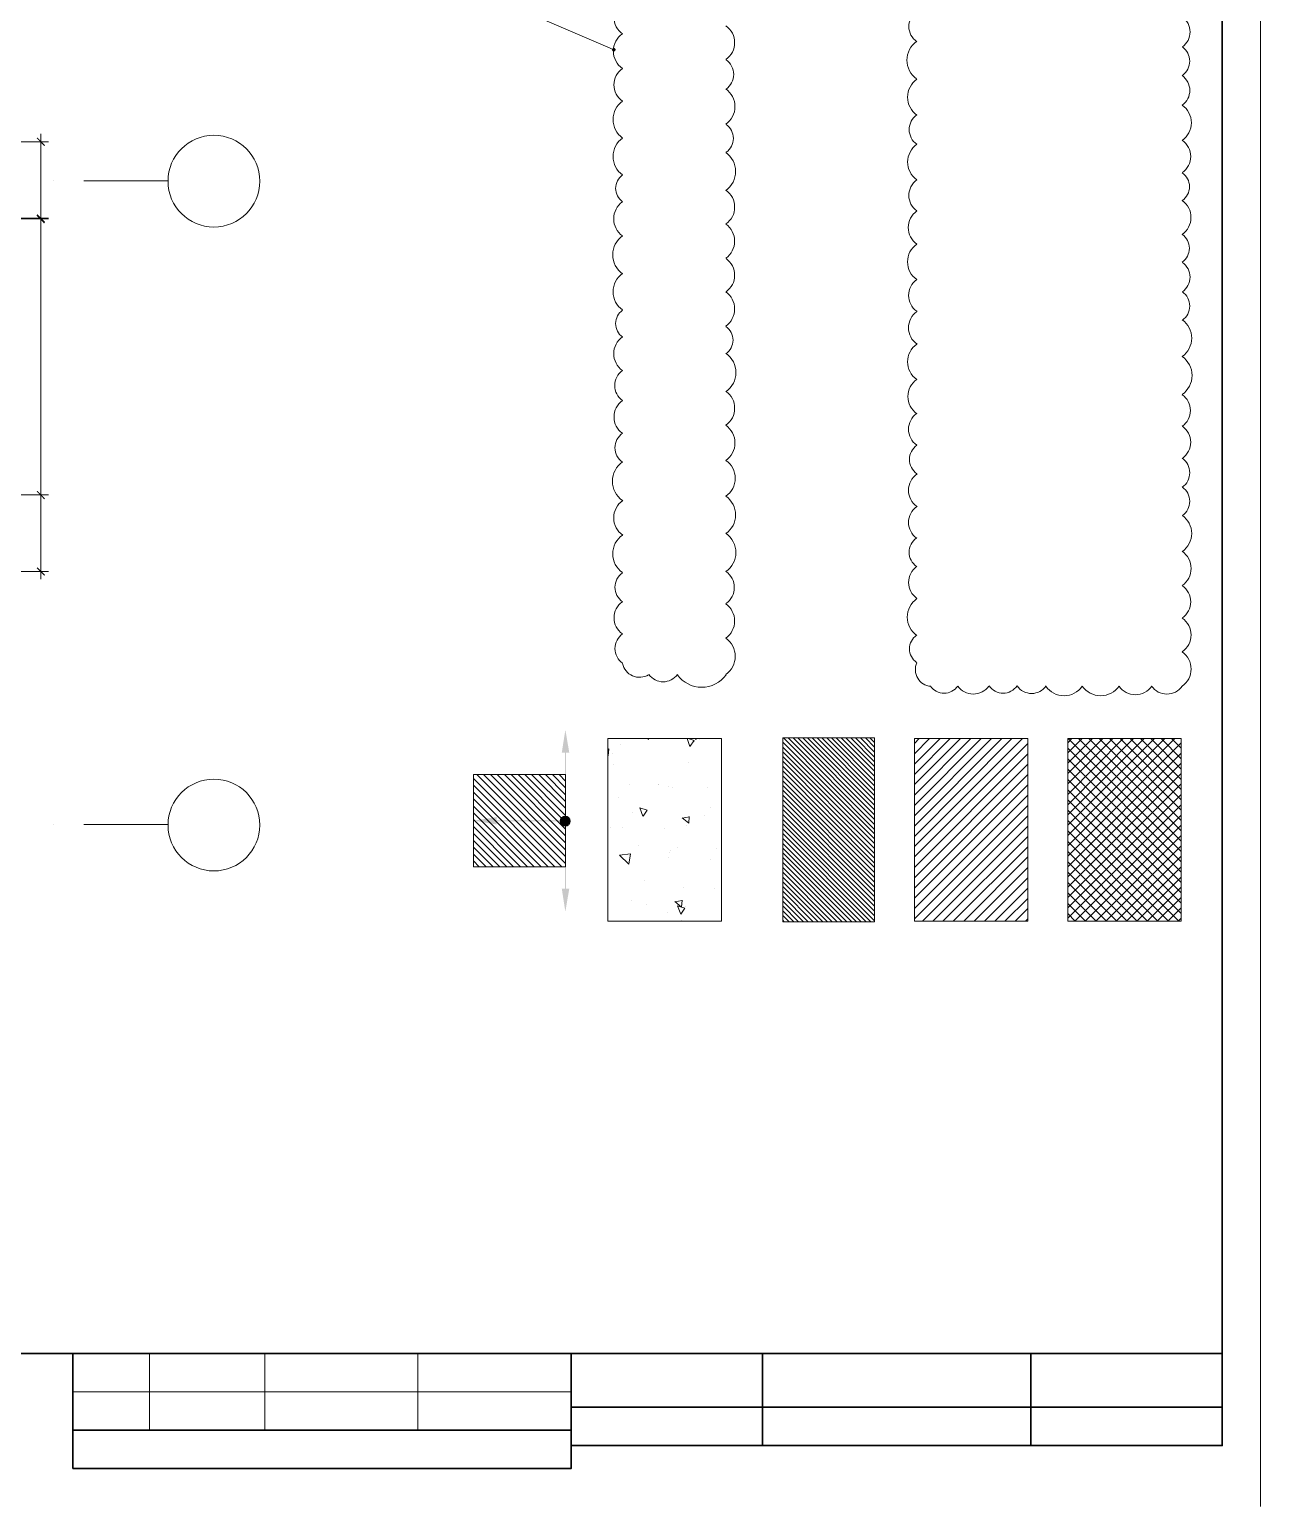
# Model space of a CAD drawing. Header units: millimetres. Extents: x -356862 to 418287, y 0 to 839748.
# Drawn here: x 40.48 to 46.81, y 0 to 7.59 of the extents above; entities that cross this region are included whole.
import ezdxf

# ---------------------------------------------------------------- set-up
doc = ezdxf.new("R2010")
doc.units = ezdxf.units.MM
doc.layers.add('PDF _Геометрия', color=7, linetype='Continuous', true_color=0xbababa)
doc.layers.add('PDF _Сплошная заливка', color=7, linetype='Continuous', true_color=0xf50000)

msp = doc.modelspace()

# ---------------------------------------------------------------- linework, layer by layer
at = {"layer": 'PDF _Геометрия', "color": 7, "lineweight": 20}
msp.add_lwpolyline([(13.6986, 0), (13.6986, 46.8056), (46.8056, 46.8056), (46.8056, 0)], dxfattribs=at)
at = {"layer": 'PDF _Геометрия', "color": 7, "lineweight": 30}
msp.add_lwpolyline([(13.8952, 46.6089), (46.6089, 46.6089), (46.6089, 0.7858), (13.8952, 0.7858)], close=True, dxfattribs=at)
at = {"layer": 'PDF _Геометрия', "color": 1, "lineweight": 20}
msp.add_lwpolyline([(43.474, 7.4888), (43.464, 7.4938), (42.5624, 7.8821), (42.5624, 8.0788), (42.5624, 8.3571)], dxfattribs=at)
for points in [[(46.4042, 7.3534, 0.52054), (46.4042, 7.4994, 0.52054), (46.4037, 7.6535)], [(43.5271, 7.5675, 0.52054), (43.5271, 7.3886, 0.52054), (43.5276, 7.2208)], [(46.4033, 7.0189, 0.52054), (46.4033, 7.2005, 0.52054), (46.4028, 7.3522)], [(43.5283, 7.2213, 0.52054), (43.5283, 7.0315, 0.52054), (43.5283, 6.8415, 0.52054), (43.5281, 6.7041, 0.52054), (43.5281, 6.5283)], [(45.04, 7.1505, 0.52054), (45.04, 6.999, 0.52054), (45.0395, 6.8173)], [(46.4032, 6.3931, 0.52054), (46.4032, 6.5364, 0.52054), (46.4038, 6.7097, 0.52054), (46.4032, 6.8531)], [(45.0405, 6.8163, 0.52054), (45.0405, 6.6565, 0.52054), (45.04, 6.4861)], [(45.0395, 6.4855, 0.52054), (45.0395, 6.3039, 0.52054), (45.0395, 6.1418)], [(46.4042, 6.095, 0.52054), (46.4042, 6.2411, 0.52054), (46.4044, 6.3922)], [(43.5274, 6.0097, 0.52054), (43.5274, 5.8364, 0.52054), (43.5274, 5.6826)], [(43.5276, 5.682, 0.52054), (43.5276, 5.5141, 0.52054), (43.5276, 5.3653)], [(44.0588, 4.9985, 0.52054), (44.0588, 5.191, 0.52054), (44.0593, 5.3752)], [(46.4043, 4.9076, 0.52054), (46.4043, 5.0919, 0.52054), (46.4042, 5.2378)], [(44.0592, 4.6388, 0.52054), (44.0592, 4.804, 0.52054), (44.0597, 4.999)], [(44.0585, 4.2745, 0.52054), (44.058, 4.4617, 0.52054), (44.058, 4.6378)], [(46.2462, 4.2148, 0.52054), (46.4032, 4.2148, 0.52054), (46.403, 4.3911)], [(45.1094, 4.2155, 0.52054), (45.25, 4.2155, 0.52054), (45.4096, 4.2155)]]:
    msp.add_lwpolyline(points, format="xyb", dxfattribs=at)
at = {"layer": 'PDF _Геометрия', "color": 7, "lineweight": 18}
for points in [[(40.1692, 7.0122), (40.5775, 7.0122)], [(40.5391, 6.5789), (40.5391, 7.0522)], [(40.0392, 6.6155), (40.5775, 6.6155)], [(40.1692, 6.6189), (40.5775, 6.6189)], [(40.5391, 5.1573), (40.5391, 6.6539)], [(40.5391, 5.2372), (40.5391, 4.7639)], [(39.9342, 5.1972), (40.5775, 5.1972), (39.9692, 5.1972)], [(39.9642, 4.8039), (40.5775, 4.8039)]]:
    msp.add_lwpolyline(points, dxfattribs=at)
at = {"layer": 'PDF _Геометрия', "color": 7, "lineweight": 9}
for points in [[(40.6025, 6.8122), (40.6025, 6.8122)], [(41.1941, 6.8122), (40.7591, 6.8122)], [(40.6025, 3.504), (40.6025, 3.504)], [(41.1941, 3.504), (40.7591, 3.504)], [(40.7041, 0.7858), (43.264, 0.7858)], [(41.0975, 0.3924), (41.0975, 0.7858)], [(41.6891, 0.3924), (41.6891, 0.7858)], [(42.4757, 0.3924), (42.4757, 0.7858)], [(40.7041, 0.5891), (43.264, 0.5891)]]:
    msp.add_lwpolyline(points, dxfattribs=at)
at = {"layer": 'PDF _Геометрия', "color": 142, "lineweight": 9, "true_color": 0x008ab8}
msp.add_lwpolyline([(44.8223, 3.004), (44.8223, 3.949), (44.3507, 3.949), (44.3507, 3.004)], close=True, dxfattribs=at)
at = {"layer": 'PDF _Геометрия', "color": 254, "lineweight": 9, "true_color": 0xdcdcdc}
for points in [[(44.8223, 3.479), (44.354, 3.949)], [(44.8223, 3.504), (44.379, 3.949)], [(44.8223, 3.529), (44.404, 3.949)], [(44.8223, 3.554), (44.429, 3.949)], [(44.8223, 3.579), (44.454, 3.949)], [(44.8223, 3.604), (44.4773, 3.949)], [(44.8223, 3.629), (44.5023, 3.949)], [(44.8223, 3.6523), (44.5273, 3.949)], [(44.8223, 3.6773), (44.5523, 3.949)], [(44.8223, 3.7023), (44.5773, 3.949)], [(44.8223, 3.7273), (44.6023, 3.949)], [(44.8223, 3.7523), (44.6256, 3.949)], [(44.8223, 3.7773), (44.6506, 3.949)], [(44.8223, 3.8023), (44.6756, 3.949)], [(44.8223, 3.8256), (44.7006, 3.949)], [(44.8223, 3.8506), (44.7256, 3.949)], [(44.8223, 3.8756), (44.7506, 3.949)], [(44.8223, 3.9006), (44.7756, 3.949)], [(44.8223, 3.9256), (44.799, 3.949)], [(44.8223, 3.4557), (44.3507, 3.9273)], [(44.8223, 3.4307), (44.3507, 3.9023)], [(44.8223, 3.4057), (44.3507, 3.8773)], [(44.8223, 3.3807), (44.3507, 3.854)], [(44.8223, 3.3557), (44.3507, 3.829)], [(44.8223, 3.3307), (44.3507, 3.804)], [(44.8223, 3.3057), (44.3507, 3.779)], [(44.8223, 3.2823), (44.3507, 3.754)], [(44.8223, 3.2573), (44.3507, 3.729)], [(44.8223, 3.2323), (44.3507, 3.704)], [(44.8223, 3.2073), (44.3507, 3.6806)], [(44.8223, 3.1823), (44.3507, 3.6556)], [(44.8223, 3.1573), (44.3507, 3.6306)], [(44.8223, 3.134), (44.3507, 3.6056)], [(44.8223, 3.109), (44.3507, 3.5806)], [(44.8223, 3.084), (44.3507, 3.5556)], [(44.8223, 3.059), (44.3507, 3.5306)], [(44.8223, 3.034), (44.3507, 3.5073)], [(44.8223, 3.009), (44.3507, 3.4823)], [(44.804, 3.004), (44.3507, 3.4573)], [(44.779, 3.004), (44.3507, 3.4323)], [(44.754, 3.004), (44.3507, 3.4073)], [(44.7306, 3.004), (44.3507, 3.3823)], [(44.7056, 3.004), (44.3507, 3.359)], [(44.6806, 3.004), (44.3507, 3.334)], [(44.6556, 3.004), (44.3507, 3.309)], [(44.6306, 3.004), (44.3507, 3.284)], [(44.6056, 3.004), (44.3507, 3.259)], [(44.5806, 3.004), (44.3507, 3.234)], [(44.5573, 3.004), (44.3507, 3.209)], [(44.5323, 3.004), (44.3507, 3.1857)], [(44.5073, 3.004), (44.3507, 3.1607)], [(44.4823, 3.004), (44.3507, 3.1357)], [(44.4573, 3.004), (44.3507, 3.1107)], [(44.4323, 3.004), (44.3507, 3.0857)], [(44.4073, 3.004), (44.3507, 3.0607)], [(44.384, 3.004), (44.3507, 3.0357)], [(44.359, 3.004), (44.3507, 3.0123)]]:
    msp.add_lwpolyline(points, dxfattribs=at)
at = {"layer": 'PDF _Геометрия', "lineweight": 18}
for points in [[(43.4524, 3.0073), (43.4524, 3.9456), (44.0357, 3.9456), (44.0357, 3.0073)], [(43.5607, 3.3007), (43.5124, 3.3473), (43.569, 3.354)], [(43.8107, 3.0857), (43.8473, 3.074), (43.8273, 3.044)]]:
    msp.add_lwpolyline(points, close=True, dxfattribs=at)
for points in [[(43.4524, 3.8906), (43.4574, 3.8923), (43.454, 3.8573), (43.4524, 3.859)], [(43.519, 3.9156), (43.519, 3.9156)], [(43.6607, 3.9456), (43.6607, 3.9406), (43.6574, 3.9456)], [(43.8657, 3.9456), (43.8957, 3.9356), (43.874, 3.9056), (43.859, 3.9456)], [(43.899, 3.9323), (43.899, 3.9323)], [(43.9057, 3.9456), (43.9057, 3.9406), (43.9007, 3.9456)], [(43.9207, 3.939), (43.9207, 3.939)], [(43.4757, 3.869), (43.4757, 3.869)], [(43.479, 3.8106), (43.479, 3.8106)], [(43.8673, 3.8206), (43.8673, 3.8206)], [(43.5657, 3.7073), (43.5657, 3.7073)], [(43.7107, 3.7106), (43.7107, 3.7106)], [(43.7123, 3.7106), (43.7123, 3.7106)], [(43.7657, 3.699), (43.7657, 3.699)], [(43.7857, 3.694), (43.7857, 3.694)], [(43.9657, 3.6923), (43.9657, 3.6923)], [(43.5057, 3.6406), (43.5057, 3.6406)], [(43.6324, 3.5473), (43.6174, 3.589), (43.654, 3.5773), (43.634, 3.5473)], [(43.9807, 3.589), (43.9807, 3.589)], [(43.579, 3.5656), (43.579, 3.5656)], [(43.8707, 3.5456), (43.869, 3.5107), (43.834, 3.539)], [(43.8723, 3.544), (43.834, 3.5373)], [(43.854, 3.499), (43.854, 3.499)], [(43.949, 3.5523), (43.949, 3.5523)], [(43.4657, 3.4907), (43.4657, 3.4907)], [(43.5257, 3.4907), (43.5257, 3.4907)], [(43.7423, 3.484), (43.7423, 3.484)], [(43.6107, 3.3957), (43.6107, 3.3957)], [(43.7707, 3.3607), (43.7707, 3.3607)], [(43.7723, 3.3723), (43.7723, 3.3723)], [(43.8107, 3.3873), (43.8107, 3.3873)], [(44.0107, 3.3807), (44.0107, 3.3807)], [(43.7623, 3.334), (43.7623, 3.334)], [(43.979, 3.3257), (43.979, 3.3257)], [(43.639, 3.2157), (43.639, 3.2157)], [(43.4524, 3.169), (43.4524, 3.169)], [(43.5757, 3.1123), (43.5757, 3.1123)], [(43.834, 3.1157), (43.8307, 3.079), (43.7957, 3.109)], [(43.834, 3.114), (43.7957, 3.1073)], [(43.8407, 3.179), (43.8407, 3.179)], [(43.999, 3.1757), (43.999, 3.1757)], [(43.649, 3.0923), (43.649, 3.0923)], [(43.759, 3.0523), (43.759, 3.0523)], [(43.849, 3.084), (43.849, 3.084)], [(43.8307, 3.0107), (43.8307, 3.0107)]]:
    msp.add_lwpolyline(points, dxfattribs=at)
at = {"layer": 'PDF _Геометрия', "color": 161, "lineweight": 9, "true_color": 0x7f9fff}
for points in [[(45.5823, 3.9456), (45.0273, 3.3907)], [(45.5289, 3.9456), (45.0273, 3.4423)], [(45.4773, 3.9456), (45.0273, 3.4957)], [(45.4239, 3.9456), (45.0273, 3.549)], [(45.3706, 3.9456), (45.0273, 3.6023)], [(45.3173, 3.9456), (45.0273, 3.6556)], [(45.264, 3.9456), (45.0273, 3.709)], [(45.2106, 3.9456), (45.0273, 3.7606)], [(45.159, 3.9456), (45.0273, 3.814)], [(45.1056, 3.9456), (45.0273, 3.8673)], [(45.0523, 3.9456), (45.0273, 3.9206)], [(45.6106, 3.9206), (45.0273, 3.3373)], [(46.3656, 3.9456), (45.8156, 3.394)], [(46.3139, 3.9456), (45.8156, 3.4473)], [(46.2606, 3.9456), (45.8156, 3.5007)], [(46.2072, 3.9456), (45.8156, 3.554)], [(46.1539, 3.9456), (45.8156, 3.6056)], [(46.1006, 3.9456), (45.8156, 3.659)], [(46.0473, 3.9456), (45.8156, 3.7123)], [(45.9956, 3.9456), (45.8156, 3.7656)], [(45.9423, 3.9456), (45.8156, 3.819)], [(45.8889, 3.9456), (45.8156, 3.8723)], [(45.8356, 3.9456), (45.8156, 3.924)], [(46.3989, 3.924), (45.8156, 3.3407)], [(45.8156, 3.8956), (46.3989, 3.3123)], [(46.3989, 3.8706), (45.8156, 3.2873)], [(45.8173, 3.9456), (46.3989, 3.3657)], [(45.8706, 3.9456), (46.3989, 3.419)], [(45.9239, 3.9456), (46.3989, 3.4707)], [(45.9773, 3.9456), (46.3989, 3.524)], [(46.0306, 3.9456), (46.3989, 3.5773)], [(46.0839, 3.9456), (46.3989, 3.6306)], [(46.1356, 3.9456), (46.3989, 3.684)], [(46.1889, 3.9456), (46.3989, 3.7356)], [(46.2422, 3.9456), (46.3989, 3.789)], [(46.2956, 3.9456), (46.3989, 3.8423)], [(46.3489, 3.9456), (46.3989, 3.8956)], [(45.6106, 3.8673), (45.0273, 3.284)], [(45.6106, 3.814), (45.0273, 3.2307)], [(45.8156, 3.8423), (46.3989, 3.259)], [(46.3989, 3.819), (45.8156, 3.2357)], [(45.6106, 3.7606), (45.0273, 3.1773)], [(45.8156, 3.789), (46.3989, 3.2057)], [(46.3989, 3.7656), (45.8156, 3.1823)], [(45.8156, 3.7356), (46.3989, 3.1523)], [(45.6106, 3.7073), (45.0273, 3.1257)], [(45.6106, 3.6556), (45.0273, 3.0723)], [(46.3989, 3.7123), (45.8156, 3.129)], [(45.8156, 3.6823), (46.3989, 3.1007)], [(46.3989, 3.659), (45.8156, 3.0757)], [(45.6106, 3.6023), (45.0273, 3.019)], [(45.8156, 3.6306), (46.3989, 3.0473)], [(46.3989, 3.6056), (45.8156, 3.0223)], [(45.8156, 3.5773), (46.3856, 3.0073)], [(45.6106, 3.549), (45.069, 3.0073)], [(45.6106, 3.4957), (45.1223, 3.0073)], [(45.8156, 3.524), (46.3322, 3.0073)], [(46.3989, 3.5523), (45.8523, 3.0073)], [(46.3989, 3.5007), (45.9056, 3.0073)], [(45.6106, 3.4423), (45.174, 3.0073)], [(45.8156, 3.4707), (46.2789, 3.0073)], [(45.8156, 3.4173), (46.2256, 3.0073)], [(46.3989, 3.4473), (45.9589, 3.0073)], [(45.6106, 3.389), (45.2273, 3.0073)], [(45.8156, 3.3657), (46.1722, 3.0073)], [(46.3989, 3.394), (46.0106, 3.0073)], [(46.3989, 3.3407), (46.0639, 3.0073)], [(45.6106, 3.3373), (45.2806, 3.0073)], [(45.6106, 3.284), (45.3339, 3.0073)], [(45.8156, 3.3123), (46.1206, 3.0073)], [(46.3989, 3.2873), (46.1173, 3.0073)], [(45.6106, 3.2307), (45.3873, 3.0073)], [(45.8156, 3.259), (46.0673, 3.0073)], [(45.8156, 3.2057), (46.0139, 3.0073)], [(46.3989, 3.234), (46.1706, 3.0073)], [(45.6106, 3.1773), (45.4406, 3.0073)], [(45.6106, 3.124), (45.4923, 3.0073)], [(45.8156, 3.1523), (45.9606, 3.0073)], [(46.3989, 3.1823), (46.2239, 3.0073)], [(46.3989, 3.129), (46.2756, 3.0073)], [(45.6106, 3.0723), (45.5456, 3.0073)], [(45.8156, 3.099), (45.9073, 3.0073)], [(45.8156, 3.0473), (45.8539, 3.0073)], [(46.3989, 3.0757), (46.3289, 3.0073)], [(45.6106, 3.019), (45.5989, 3.0073)], [(46.3989, 3.0223), (46.3822, 3.0073)]]:
    msp.add_lwpolyline(points, dxfattribs=at)
for points in [[(45.0273, 3.0073), (45.0273, 3.9456), (45.6106, 3.9456), (45.6106, 3.0073)], [(45.8156, 3.0073), (45.8156, 3.9456), (46.3989, 3.9456), (46.3989, 3.0073)]]:
    msp.add_lwpolyline(points, close=True, dxfattribs=at)
at = {"layer": 'PDF _Геометрия', "color": 1, "lineweight": 9, "true_color": 0xf50000}
msp.add_lwpolyline([(43.234, 3.2873), (43.234, 3.7606), (42.7624, 3.7606), (42.7624, 3.2873)], close=True, dxfattribs=at)
for points in [[(43.2157, 3.2873), (42.7624, 3.7406)], [(43.234, 3.304), (42.7791, 3.7606)], [(43.234, 3.339), (42.8141, 3.7606)], [(43.234, 3.374), (42.849, 3.7606)], [(43.234, 3.4107), (42.884, 3.7606)], [(43.234, 3.4457), (42.9207, 3.7606)], [(43.234, 3.4807), (42.9557, 3.7606)], [(43.234, 3.5157), (42.9907, 3.7606)], [(43.234, 3.5506), (43.0257, 3.7606)], [(43.234, 3.5873), (43.0607, 3.7606)], [(43.234, 3.6223), (43.0974, 3.7606)], [(43.234, 3.6573), (43.1324, 3.7606)], [(43.234, 3.6923), (43.1674, 3.7606)], [(43.234, 3.7273), (43.2024, 3.7606)], [(43.1807, 3.2873), (42.7624, 3.7056)], [(43.1457, 3.2873), (42.7624, 3.6706)], [(43.109, 3.2873), (42.7624, 3.6356)], [(43.074, 3.2873), (42.7624, 3.599)], [(43.039, 3.2873), (42.7624, 3.564)], [(43.004, 3.2873), (42.7624, 3.529)], [(42.9674, 3.2873), (42.7624, 3.494)], [(42.9324, 3.2873), (42.7624, 3.4573)], [(42.8974, 3.2873), (42.7624, 3.4223)], [(42.8624, 3.2873), (42.7624, 3.3873)], [(42.8274, 3.2873), (42.7624, 3.3523)], [(42.7907, 3.2873), (42.7624, 3.3173)]]:
    msp.add_lwpolyline(points, dxfattribs=at)
at = {"layer": 'PDF _Геометрия', "color": 7, "lineweight": 30}
for points in [[(40.7041, 0.7858), (40.7041, 0.1958), (43.264, 0.1958)], [(40.7041, 0.1958), (43.264, 0.1958), (43.264, 0.7858), (43.264, 0.3124), (46.6089, 0.3124), (46.6089, 0.7858)], [(44.2473, 0.3124), (44.2473, 0.7858)], [(45.6256, 0.3124), (45.6256, 0.7858)], [(43.264, 0.5108), (46.6089, 0.5108)], [(40.7041, 0.3924), (43.264, 0.3924)]]:
    msp.add_lwpolyline(points, dxfattribs=at)
at = {"layer": 'PDF _Геометрия', "color": 7, "lineweight": 20}
for centre in [(41.4281, 6.8097), (41.4281, 3.5014)]:
    msp.add_circle(centre, 0.2358, dxfattribs=at)
at = {"layer": 'PDF _Геометрия', "color": 1, "lineweight": 30, "true_color": 0xfa0000}
msp.add_circle((43.2331, 3.5214), 0.0242, dxfattribs=at)
msp.add_circle((43.2331, 3.5214), 0.0242, dxfattribs=at)
at = {"layer": 'PDF _Геометрия', "color": 1, "lineweight": 20}
for centre, radius, start, end in [((43.5881, 7.6514), 0.1042, 125.00245, 234.99755), ((45.0947, 7.6047), 0.0958, 125.00245, 234.99755), ((43.9981, 7.5214), 0.1058, 305.00244, 54.99756), ((45.1064, 7.4314), 0.1175, 125.00245, 234.99755), ((44.0064, 7.3581), 0.0925, 305.00243, 54.99757), ((45.1047, 7.2414), 0.1125, 125.00245, 234.99755), ((43.9947, 7.1931), 0.1108, 305.00243, 54.99757), ((44.0097, 7.0297), 0.0875, 305.00245, 54.99755), ((46.3464, 6.9364), 0.1008, 305.00245, 54.99755), ((43.9897, 6.8597), 0.1192, 305.00244, 54.99756), ((43.9981, 6.6764), 0.1058, 305.00244, 54.99756), ((43.5964, 6.4314), 0.1192, 125.00244, 234.99756), ((43.9964, 6.5014), 0.1075, 305.00244, 54.99756), ((43.9997, 6.3264), 0.1042, 305.00245, 54.99755), ((43.5931, 6.2414), 0.1142, 125.00245, 234.99755), ((43.9964, 6.1531), 0.1075, 305.00244, 54.99756), ((43.5764, 6.0781), 0.0842, 125.00243, 234.99757), ((45.0997, 6.0564), 0.1025, 125.00245, 234.99755), ((46.3381, 6.0031), 0.1142, 305.00245, 54.99755), ((44.0097, 5.9931), 0.0858, 305.00243, 54.99757), ((43.9914, 5.8264), 0.1192, 305.00244, 54.99756), ((45.1031, 5.8814), 0.1108, 125.00243, 234.99757), ((46.3347, 5.8114), 0.1192, 305.00244, 54.99756), ((45.1014, 5.7031), 0.1075, 125.00244, 234.99756), ((43.9981, 5.6431), 0.1058, 305.00244, 54.99756), ((46.3464, 5.6314), 0.0992, 305.00245, 54.99755), ((45.0964, 5.5347), 0.0992, 125.00245, 234.99755), ((43.9947, 5.4647), 0.1108, 305.00243, 54.99757), ((46.3464, 5.4681), 0.1008, 305.00245, 54.99755), ((45.0914, 5.3797), 0.0892, 125.00245, 234.99755), ((43.5964, 5.2681), 0.1208, 125.00244, 234.99756), ((46.3514, 5.3114), 0.0908, 305.00245, 54.99755), ((45.0997, 5.2214), 0.1025, 125.00245, 234.99755), ((43.5914, 5.0797), 0.1092, 125.00244, 234.99756), ((45.0964, 5.0564), 0.0992, 125.00245, 234.99755), ((43.5947, 4.8947), 0.1175, 125.00245, 234.99755), ((45.0897, 4.9031), 0.0892, 125.00245, 234.99755), ((46.3414, 4.8197), 0.1075, 305.00244, 54.99756), ((43.5797, 4.7231), 0.0908, 125.00245, 234.99755), ((45.0981, 4.7481), 0.1008, 125.00245, 234.99755), ((46.3464, 4.6481), 0.1008, 305.00245, 54.99755), ((43.5847, 4.5664), 0.1008, 125.00245, 234.99755), ((45.1064, 4.5697), 0.1158, 125.00245, 234.99755), ((46.3431, 4.4781), 0.1058, 305.00244, 54.99756), ((43.5814, 4.4081), 0.0925, 125.00243, 234.99757), ((45.0881, 4.4064), 0.0858, 125.00243, 234.99757), ((43.6147, 4.3497), 0.0892, 191.77184, 301.77247), ((45.1181, 4.2997), 0.0858, 155.5664, 265.56703), ((43.7364, 4.3264), 0.0892, 215.00245, 324.99755), ((43.9347, 4.3614), 0.1525, 215.00244, 324.99756), ((45.4831, 4.2664), 0.0875, 215.00245, 324.99755), ((45.6297, 4.2681), 0.0908, 215.00245, 324.99755), ((45.7964, 4.2797), 0.1142, 215.00245, 324.99755), ((45.9847, 4.2814), 0.1158, 215.00245, 324.99755), ((46.1631, 4.2731), 0.1025, 215.00245, 324.99755)]:
    msp.add_arc(centre, radius, start, end, dxfattribs=at)
at = {"layer": 'PDF _Сплошная заливка', "color": 1, "transparency": 33554559}
for points in [[(43.479, 7.4938), (43.474, 7.4888), (43.4824, 7.4855)], [(43.474, 7.4888), (43.4824, 7.4855), (43.474, 7.4822)], [(43.4824, 7.4855), (43.474, 7.4822), (43.479, 7.4755)], [(43.4824, 7.4855), (43.4874, 7.4938), (43.479, 7.4938)], [(43.479, 7.4755), (43.4857, 7.4755), (43.4824, 7.4855)], [(43.4924, 7.4888), (43.4824, 7.4855), (43.4874, 7.4938)], [(43.4924, 7.4822), (43.4924, 7.4888), (43.4824, 7.4855)], [(43.4857, 7.4755), (43.4824, 7.4855), (43.4924, 7.4822)]]:
    msp.add_solid(points, dxfattribs=at)
at = {"layer": 'PDF _Сплошная заливка', "color": 7, "transparency": 33554559}
for points in [[(40.5608, 6.9938), (40.5175, 7.0305), (40.5208, 7.0338)], [(40.5558, 6.9905), (40.5608, 6.9938), (40.5175, 7.0305)], [(40.5208, 6.6405), (40.5175, 6.6355), (40.5608, 6.6005)], [(40.5608, 6.5972), (40.5175, 6.6322), (40.5208, 6.6372)], [(40.5175, 6.6355), (40.5608, 6.6005), (40.5558, 6.5972)], [(40.5558, 6.5922), (40.5608, 6.5972), (40.5175, 6.6322)], [(40.5208, 5.2189), (40.5175, 5.2156), (40.5608, 5.1789)], [(40.5608, 5.1789), (40.5175, 5.2156), (40.5208, 5.2189)], [(40.5175, 5.2156), (40.5608, 5.1789), (40.5558, 5.1756)], [(40.5558, 5.1756), (40.5608, 5.1789), (40.5175, 5.2156)], [(40.5208, 4.8256), (40.5175, 4.8206), (40.5608, 4.7856)], [(40.5175, 4.8206), (40.5608, 4.7856), (40.5558, 4.7823)]]:
    msp.add_solid(points, dxfattribs=at)
at = {"layer": 'PDF _Сплошная заливка', "color": 1, "true_color": 0xfa0000, "transparency": 33554559}
for points in [[(43.254, 3.874), (43.234, 3.9906), (43.2157, 3.874)], [(43.2324, 3.874), (43.2374, 3.874), (43.2324, 3.524)], [(43.2374, 3.874), (43.2324, 3.524), (43.2374, 3.524)], [(42.8807, 3.504), (42.7641, 3.524), (42.8807, 3.5423)], [(42.8807, 3.5423), (42.7641, 3.524), (42.8807, 3.504)], [(42.8807, 3.5257), (42.8807, 3.5207), (43.234, 3.5257)], [(42.8807, 3.5207), (43.234, 3.5257), (43.234, 3.5207)], [(42.8807, 3.5207), (42.8807, 3.5257), (43.234, 3.5207)], [(42.8807, 3.5257), (43.234, 3.5207), (43.234, 3.5257)], [(43.2124, 3.5173), (43.2124, 3.529), (43.2107, 3.5207)], [(43.2124, 3.529), (43.2107, 3.5207), (43.2107, 3.5257)], [(43.2124, 3.529), (43.2124, 3.5173), (43.2107, 3.5257)], [(43.2124, 3.5173), (43.2107, 3.5257), (43.2107, 3.5207)], [(43.214, 3.5123), (43.214, 3.534), (43.2124, 3.5173)], [(43.214, 3.534), (43.2124, 3.5173), (43.2124, 3.529)], [(43.214, 3.534), (43.214, 3.5123), (43.2124, 3.529)], [(43.214, 3.5123), (43.2124, 3.529), (43.2124, 3.5173)], [(43.2157, 3.509), (43.2157, 3.5373), (43.214, 3.5123)], [(43.2157, 3.5373), (43.214, 3.5123), (43.214, 3.534)], [(43.2157, 3.5373), (43.2157, 3.509), (43.214, 3.534)], [(43.2157, 3.509), (43.214, 3.534), (43.214, 3.5123)], [(43.219, 3.5057), (43.219, 3.5406), (43.2157, 3.509)], [(43.219, 3.5406), (43.2157, 3.509), (43.2157, 3.5373)], [(43.219, 3.5406), (43.219, 3.5057), (43.2157, 3.5373)], [(43.219, 3.5057), (43.2157, 3.5373), (43.2157, 3.509)], [(43.2224, 3.504), (43.2224, 3.544), (43.219, 3.5057)], [(43.2224, 3.544), (43.219, 3.5057), (43.219, 3.5406)], [(43.2224, 3.544), (43.2224, 3.504), (43.219, 3.5406)], [(43.2224, 3.504), (43.219, 3.5406), (43.219, 3.5057)], [(43.2257, 3.5023), (43.2257, 3.5456), (43.2224, 3.504)], [(43.2257, 3.5456), (43.2224, 3.504), (43.2224, 3.544)], [(43.2257, 3.5456), (43.2257, 3.5023), (43.2224, 3.544)], [(43.2257, 3.5023), (43.2224, 3.544), (43.2224, 3.504)], [(43.2307, 3.5007), (43.2307, 3.5456), (43.2257, 3.5023)], [(43.2307, 3.5456), (43.2257, 3.5023), (43.2257, 3.5456)], [(43.2307, 3.5456), (43.2307, 3.5007), (43.2257, 3.5456)], [(43.2307, 3.5007), (43.2257, 3.5456), (43.2257, 3.5023)], [(43.234, 3.5007), (43.234, 3.5473), (43.2307, 3.5007)], [(43.234, 3.5473), (43.2307, 3.5007), (43.2307, 3.5456)], [(43.234, 3.5473), (43.234, 3.5007), (43.2307, 3.5456)], [(43.234, 3.5007), (43.2307, 3.5456), (43.2307, 3.5007)], [(43.2324, 3.174), (43.2374, 3.174), (43.2324, 3.524)], [(43.2374, 3.174), (43.2324, 3.524), (43.2374, 3.524)], [(43.239, 3.5456), (43.234, 3.5007), (43.234, 3.5473)], [(43.239, 3.5456), (43.239, 3.5007), (43.234, 3.5473)], [(43.239, 3.5007), (43.234, 3.5473), (43.234, 3.5007)], [(43.239, 3.5007), (43.239, 3.5456), (43.234, 3.5007)], [(43.244, 3.5023), (43.244, 3.5456), (43.239, 3.5007)], [(43.244, 3.5456), (43.239, 3.5007), (43.239, 3.5456)], [(43.244, 3.5456), (43.244, 3.5023), (43.239, 3.5456)], [(43.244, 3.5023), (43.239, 3.5456), (43.239, 3.5007)], [(43.2474, 3.544), (43.244, 3.5023), (43.244, 3.5456)], [(43.2474, 3.544), (43.2474, 3.504), (43.244, 3.5456)], [(43.2474, 3.504), (43.244, 3.5456), (43.244, 3.5023)], [(43.2474, 3.504), (43.2474, 3.544), (43.244, 3.5023)], [(43.2507, 3.5406), (43.2474, 3.504), (43.2474, 3.544)], [(43.2507, 3.5406), (43.2507, 3.5057), (43.2474, 3.544)], [(43.2507, 3.5057), (43.2474, 3.544), (43.2474, 3.504)], [(43.2507, 3.5057), (43.2507, 3.5406), (43.2474, 3.504)], [(43.254, 3.5373), (43.2507, 3.5057), (43.2507, 3.5406)], [(43.254, 3.5373), (43.254, 3.509), (43.2507, 3.5406)], [(43.254, 3.509), (43.2507, 3.5406), (43.2507, 3.5057)], [(43.254, 3.509), (43.254, 3.5373), (43.2507, 3.5057)], [(43.2557, 3.534), (43.254, 3.509), (43.254, 3.5373)], [(43.2557, 3.534), (43.2557, 3.5123), (43.254, 3.5373)], [(43.2557, 3.5123), (43.254, 3.5373), (43.254, 3.509)], [(43.2557, 3.5123), (43.2557, 3.534), (43.254, 3.509)], [(43.2574, 3.529), (43.2557, 3.5123), (43.2557, 3.534)], [(43.2574, 3.529), (43.2574, 3.5173), (43.2557, 3.534)], [(43.2574, 3.5173), (43.2557, 3.534), (43.2557, 3.5123)], [(43.2574, 3.5173), (43.2574, 3.529), (43.2557, 3.5123)], [(43.2574, 3.5257), (43.2574, 3.5173), (43.2574, 3.529)], [(43.2574, 3.5257), (43.2574, 3.5207), (43.2574, 3.529)], [(43.2574, 3.5207), (43.2574, 3.529), (43.2574, 3.5173)], [(43.2574, 3.5207), (43.2574, 3.5257), (43.2574, 3.5173)], [(43.254, 3.174), (43.234, 3.0557), (43.2157, 3.174)]]:
    msp.add_solid(points, dxfattribs=at)

doc.saveas('drawing.dxf')
